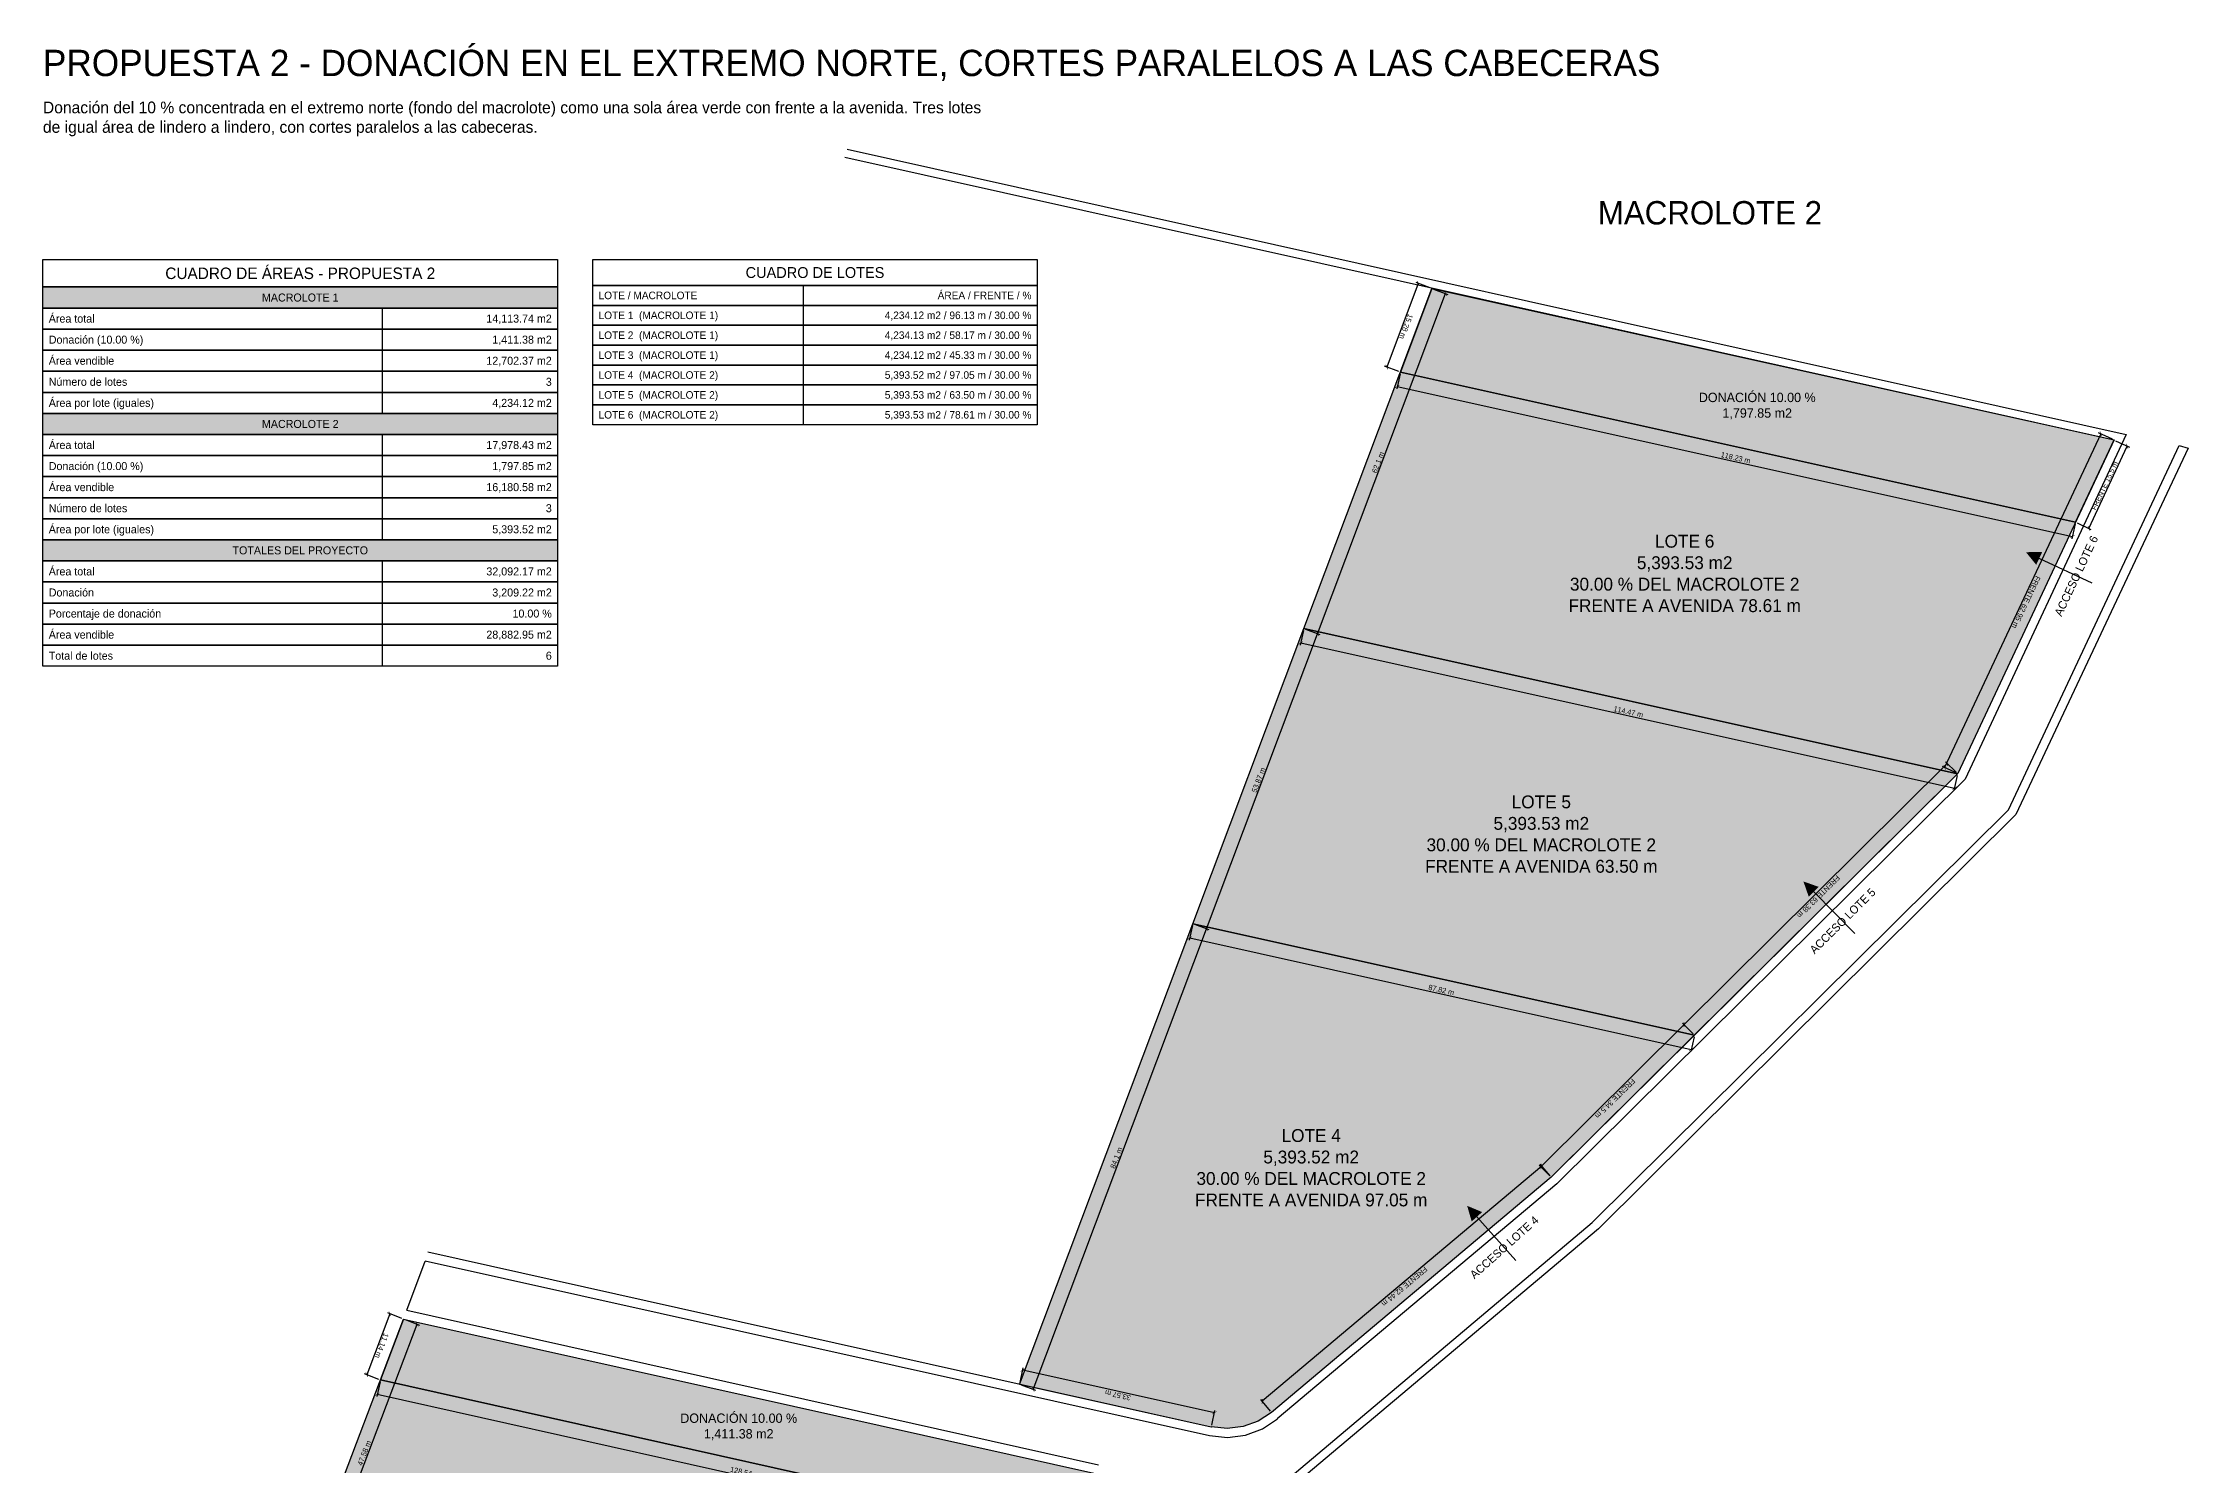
# Model space of a CAD drawing. Header units: metres. Extents: x 357828 to 358247, y 2285078 to 2285507.
# Drawn here: x 357880 to 358246.8, y 2285264 to 2285507 of the extents above; entities that cross this region are included whole.
import ezdxf
from ezdxf.enums import TextEntityAlignment as Align

# ---------------------------------------------------------------- set-up
doc = ezdxf.new("R2010")
doc.units = ezdxf.units.M
doc.header["$LTSCALE"] = 0.5
for name, color, linetype in [('COTAS', 6, 'Continuous'), ('DONACION', 3, 'Continuous'), ('LOTES', 2, 'Continuous'), ('TABLA_CONTENIDOS', 7, 'Continuous'), ('TEXTOS', 7, 'Continuous'), ('VIAL_ASFALTO', 8, 'Continuous'), ('VIAL_BANQUETA', 9, 'CONTINUOUS')]:
    doc.layers.add(name, color=color, linetype=linetype)
doc.styles.add('OpenSansCondensed-Light', font='OpenSansCondensed-Light.ttf')
doc.dimstyles.new('COTAS_M', dxfattribs={"dimtxt": 0.9, "dimasz": 0.6, "dimexe": 0.4, "dimexo": 0.3, "dimgap": 0.2, "dimtad": 1, "dimzin": 12, "dimdsep": 46, "dimtxsty": 'OpenSansCondensed-Light', "dimblk": 'ARCHTICK', "dimcen": 2.5, "dimclrd": 256, "dimclre": 256, "dimclrt": 256, "dimazin": 3, "dimtfac": 0.5, "dimtmove": 2, "dimatfit": 3})

# ---------------------------------------------------------------- blocks, each defined once
blk = doc.blocks.new('_ARCHTICK')
at = {"color": 0, "linetype": 'BYBLOCK', "const_width": 0.15}
blk.add_lwpolyline([(-0.5, -0.5), (0.5, 0.5)], dxfattribs=at)
blk = doc.blocks.new('*D8')
for p, q in [((357937.64, 2285278.27), (357937.08, 2285275.73)), ((357937.16, 2285276.12), (358062.62, 2285248.14)), ((358063.1, 2285250.29), (358062.54, 2285247.75))]:
    blk.add_line(p, q)
at = {"layer": 'Defpoints'}
for p in [(357937.71, 2285278.56), (357937.16, 2285276.12), (358063.17, 2285250.58)]:
    blk.add_point(p, dxfattribs=at)
at = {"layer": 'COTAS', "xscale": 0.6, "yscale": 0.6}
for p, rotation in [((357937.16, 2285276.12), 167.42616373476207), ((358062.62, 2285248.14), -12.573836265237928)]:
    blk.add_blockref('_ARCHTICK', p, dxfattribs=dict(at, rotation=rotation))
at = {"layer": 'COTAS', "insert": (358000.04, 2285262.77), "char_height": 0.9, "attachment_point": 5, "rotation": 347.4262, "style": 'OpenSansCondensed-Light'}
blk.add_mtext('128.54 m', dxfattribs=at)
blk = doc.blocks.new('*D10')
for p, q in [((357927.12, 2285243.61), (357944, 2285288.09)), ((357941.94, 2285288.87), (357944.37, 2285287.95)), ((357925.06, 2285244.39), (357927.5, 2285243.47))]:
    blk.add_line(p, q)
at = {"layer": 'Defpoints'}
for p in [(357941.66, 2285288.98), (357924.78, 2285244.5), (357927.12, 2285243.61)]:
    blk.add_point(p, dxfattribs=at)
at = {"layer": 'COTAS', "xscale": 0.6, "yscale": 0.6}
for p, rotation in [((357944, 2285288.09), 69.22312247070721), ((357927.12, 2285243.61), 249.2231224707072)]:
    blk.add_blockref('_ARCHTICK', p, dxfattribs=dict(at, rotation=rotation))
at = {"layer": 'COTAS', "insert": (357934.95, 2285266.08), "char_height": 0.9, "attachment_point": 5, "rotation": 69.2231, "style": 'OpenSansCondensed-Light'}
blk.add_mtext('47.58 m', dxfattribs=at)
blk = doc.blocks.new('*D11')
for p, q in [((357939.32, 2285289.87), (357935.37, 2285279.45)), ((357941.38, 2285289.09), (357938.95, 2285290.01)), ((357937.43, 2285278.67), (357935, 2285279.59))]:
    blk.add_line(p, q)
at = {"layer": 'Defpoints'}
for p in [(357939.32, 2285289.87), (357941.66, 2285288.98), (357937.71, 2285278.56)]:
    blk.add_point(p, dxfattribs=at)
at = {"layer": 'COTAS', "xscale": 0.6, "yscale": 0.6}
for p, rotation in [((357939.32, 2285289.87), 69.22312247098662), ((357935.37, 2285279.45), -110.77687752901338)]:
    blk.add_blockref('_ARCHTICK', p, dxfattribs=dict(at, rotation=rotation))
at = {"layer": 'COTAS', "insert": (357937.95, 2285284.43), "char_height": 0.9, "attachment_point": 5, "rotation": 249.2231, "style": 'OpenSansCondensed-Light'}
blk.add_mtext('11.14 m', dxfattribs=at)
blk = doc.blocks.new('*D12')
for p, q in [((358076.55, 2285356.24), (358075.98, 2285353.7)), ((358076.07, 2285354.09), (358161.8, 2285335.06)), ((358162.28, 2285337.21), (358161.71, 2285334.67))]:
    blk.add_line(p, q)
at = {"layer": 'Defpoints'}
for p in [(358076.61, 2285356.53), (358076.07, 2285354.09), (358162.34, 2285337.5)]:
    blk.add_point(p, dxfattribs=at)
at = {"layer": 'COTAS', "xscale": 0.6, "yscale": 0.6}
for p, rotation in [((358076.07, 2285354.09), 167.48783987395518), ((358161.8, 2285335.06), -12.512160126044833)]:
    blk.add_blockref('_ARCHTICK', p, dxfattribs=dict(at, rotation=rotation))
at = {"layer": 'COTAS', "insert": (358119.08, 2285345.21), "char_height": 0.9, "attachment_point": 5, "rotation": 347.4878, "style": 'OpenSansCondensed-Light'}
blk.add_mtext('87.82 m', dxfattribs=at)
blk = doc.blocks.new('*D13')
for p, q in [((358160.58, 2285339.28), (358136.09, 2285314.98)), ((358162.13, 2285337.72), (358160.3, 2285339.56)), ((358137.64, 2285313.42), (358135.81, 2285315.27))]:
    blk.add_line(p, q)
at = {"layer": 'Defpoints'}
for p in [(358160.58, 2285339.28), (358162.34, 2285337.5), (358137.85, 2285313.21)]:
    blk.add_point(p, dxfattribs=at)
at = {"layer": 'COTAS', "xscale": 0.6, "yscale": 0.6}
for p, rotation in [((358160.58, 2285339.28), 44.768336017000195), ((358136.09, 2285314.98), -135.2316639829998)]:
    blk.add_blockref('_ARCHTICK', p, dxfattribs=dict(at, rotation=rotation))
at = {"layer": 'COTAS', "insert": (358148.79, 2285326.67), "char_height": 0.9, "attachment_point": 5, "rotation": 224.7683, "style": 'OpenSansCondensed-Light'}
blk.add_mtext('FRENTE 34.5 m', dxfattribs=at)
blk = doc.blocks.new('*D14')
for p, q in [((358136.24, 2285315.12), (358088.46, 2285274.92)), ((358137.66, 2285313.44), (358135.98, 2285315.43)), ((358089.88, 2285273.24), (358088.2, 2285275.23))]:
    blk.add_line(p, q)
at = {"layer": 'Defpoints'}
for p in [(358136.24, 2285315.12), (358137.85, 2285313.21), (358090.07, 2285273.01)]:
    blk.add_point(p, dxfattribs=at)
at = {"layer": 'COTAS', "xscale": 0.6, "yscale": 0.6}
for p, rotation in [((358136.24, 2285315.12), 40.0757878653944), ((358088.46, 2285274.92), -139.9242121346056)]:
    blk.add_blockref('_ARCHTICK', p, dxfattribs=dict(at, rotation=rotation))
at = {"layer": 'COTAS', "insert": (358112.77, 2285294.53), "char_height": 0.9, "attachment_point": 5, "rotation": 220.0758, "style": 'OpenSansCondensed-Light'}
blk.add_mtext('FRENTE 62.44 m', dxfattribs=at)
blk = doc.blocks.new('*D15')
for p, q in [((358047.05, 2285278.11), (358047.61, 2285280.65)), ((358080.29, 2285272.97), (358047.52, 2285280.26)), ((358079.82, 2285270.82), (358080.38, 2285273.36))]:
    blk.add_line(p, q)
at = {"layer": 'Defpoints'}
for p in [(358046.98, 2285277.82), (358080.29, 2285272.97), (358079.75, 2285270.53)]:
    blk.add_point(p, dxfattribs=at)
at = {"layer": 'COTAS', "xscale": 0.6, "yscale": 0.6}
for p, rotation in [((358047.52, 2285280.26), 167.45823405197217), ((358080.29, 2285272.97), 347.45823405197217)]:
    blk.add_blockref('_ARCHTICK', p, dxfattribs=dict(at, rotation=rotation))
at = {"layer": 'COTAS', "insert": (358063.77, 2285275.98), "char_height": 0.9, "attachment_point": 5, "rotation": 167.4582, "style": 'OpenSansCondensed-Light'}
blk.add_mtext('33.57 m', dxfattribs=at)
blk = doc.blocks.new('*D16')
for p, q in [((358049.32, 2285276.94), (358078.95, 2285355.65)), ((358076.89, 2285356.42), (358079.33, 2285355.51)), ((358047.26, 2285277.71), (358049.69, 2285276.8))]:
    blk.add_line(p, q)
at = {"layer": 'Defpoints'}
for p in [(358076.61, 2285356.53), (358046.98, 2285277.82), (358049.32, 2285276.94)]:
    blk.add_point(p, dxfattribs=at)
at = {"layer": 'COTAS', "xscale": 0.6, "yscale": 0.6}
for p, rotation in [((358078.95, 2285355.65), 69.37021464776149), ((358049.32, 2285276.94), 249.3702146477615)]:
    blk.add_blockref('_ARCHTICK', p, dxfattribs=dict(at, rotation=rotation))
at = {"layer": 'COTAS', "insert": (358063.53, 2285316.52), "char_height": 0.9, "attachment_point": 5, "rotation": 69.3702, "style": 'OpenSansCondensed-Light'}
blk.add_mtext('84.1 m', dxfattribs=at)
blk = doc.blocks.new('*D17')
for p, q in [((358095.87, 2285406.84), (358098.3, 2285405.92)), ((358078.95, 2285355.65), (358097.93, 2285406.06)), ((358076.89, 2285356.42), (358079.33, 2285355.51))]:
    blk.add_line(p, q)
at = {"layer": 'Defpoints'}
for p in [(358095.59, 2285406.94), (358076.61, 2285356.53), (358078.95, 2285355.65)]:
    blk.add_point(p, dxfattribs=at)
at = {"layer": 'COTAS', "xscale": 0.6, "yscale": 0.6}
for p, rotation in [((358097.93, 2285406.06), 69.37021464781145), ((358078.95, 2285355.65), 249.37021464781145)]:
    blk.add_blockref('_ARCHTICK', p, dxfattribs=dict(at, rotation=rotation))
at = {"layer": 'COTAS', "insert": (358087.83, 2285381.08), "char_height": 0.9, "attachment_point": 5, "rotation": 69.3702, "style": 'OpenSansCondensed-Light'}
blk.add_mtext('53.87 m', dxfattribs=at)
blk = doc.blocks.new('*D18')
for p, q in [((358095.53, 2285406.65), (358094.96, 2285404.11)), ((358095.05, 2285404.5), (358206.8, 2285379.7)), ((358207.28, 2285381.85), (358206.71, 2285379.31))]:
    blk.add_line(p, q)
at = {"layer": 'Defpoints'}
for p in [(358095.59, 2285406.94), (358095.05, 2285404.5), (358207.34, 2285382.14)]:
    blk.add_point(p, dxfattribs=at)
at = {"layer": 'COTAS', "xscale": 0.6, "yscale": 0.6}
for p, rotation in [((358095.05, 2285404.5), 167.4878398737112), ((358206.8, 2285379.7), -12.512160126288794)]:
    blk.add_blockref('_ARCHTICK', p, dxfattribs=dict(at, rotation=rotation))
at = {"layer": 'COTAS', "insert": (358151.06, 2285392.74), "char_height": 0.9, "attachment_point": 5, "rotation": 347.4878, "style": 'OpenSansCondensed-Light'}
blk.add_mtext('114.47 m', dxfattribs=at)
blk = doc.blocks.new('*D19')
for p, q in [((358205.58, 2285383.92), (358160.58, 2285339.28)), ((358207.13, 2285382.35), (358205.3, 2285384.2)), ((358162.13, 2285337.72), (358160.3, 2285339.56))]:
    blk.add_line(p, q)
at = {"layer": 'Defpoints'}
for p in [(358205.58, 2285383.92), (358207.34, 2285382.14), (358162.34, 2285337.5)]:
    blk.add_point(p, dxfattribs=at)
at = {"layer": 'COTAS', "xscale": 0.6, "yscale": 0.6}
for p, rotation in [((358205.58, 2285383.92), 44.76833601664373), ((358160.58, 2285339.28), -135.23166398335627)]:
    blk.add_blockref('_ARCHTICK', p, dxfattribs=dict(at, rotation=rotation))
at = {"layer": 'COTAS', "insert": (358183.54, 2285361.14), "char_height": 0.9, "attachment_point": 5, "rotation": 224.7683, "style": 'OpenSansCondensed-Light'}
blk.add_mtext('FRENTE 63.38 m', dxfattribs=at)
blk = doc.blocks.new('*D20')
for p, q in [((358112.02, 2285450.47), (358111.46, 2285447.93)), ((358111.54, 2285448.32), (358226.97, 2285422.7)), ((358227.45, 2285424.85), (358226.88, 2285422.31))]:
    blk.add_line(p, q)
at = {"layer": 'Defpoints'}
for p in [(358112.09, 2285450.76), (358111.54, 2285448.32), (358227.51, 2285425.14)]:
    blk.add_point(p, dxfattribs=at)
at = {"layer": 'COTAS', "xscale": 0.6, "yscale": 0.6}
for p, rotation in [((358111.54, 2285448.32), 167.4878398739479), ((358226.97, 2285422.7), -12.512160126052095)]:
    blk.add_blockref('_ARCHTICK', p, dxfattribs=dict(at, rotation=rotation))
at = {"layer": 'COTAS', "insert": (358169.4, 2285436.15), "char_height": 0.9, "attachment_point": 5, "rotation": 347.4878, "style": 'OpenSansCondensed-Light'}
blk.add_mtext('118.23 m', dxfattribs=at)
blk = doc.blocks.new('*D21')
for p, q in [((358229.78, 2285424.08), (358236.35, 2285438.12)), ((358234.36, 2285439.05), (358236.72, 2285437.95)), ((358227.78, 2285425.02), (358230.14, 2285423.91))]:
    blk.add_line(p, q)
at = {"layer": 'Defpoints'}
for p in [(358234.09, 2285439.18), (358227.51, 2285425.14), (358229.78, 2285424.08)]:
    blk.add_point(p, dxfattribs=at)
at = {"layer": 'COTAS', "xscale": 0.6, "yscale": 0.6}
for p, rotation in [((358236.35, 2285438.12), 64.89237650337665), ((358229.78, 2285424.08), 244.89237650337665)]:
    blk.add_blockref('_ARCHTICK', p, dxfattribs=dict(at, rotation=rotation))
at = {"layer": 'COTAS', "insert": (358232.48, 2285431.38), "char_height": 0.9, "attachment_point": 5, "rotation": 64.8924, "style": 'OpenSansCondensed-Light'}
blk.add_mtext('FRENTE 15.5 m', dxfattribs=at)
blk = doc.blocks.new('*D22')
for p, q in [((358231.83, 2285440.24), (358205.12, 2285383.24)), ((358233.82, 2285439.31), (358231.46, 2285440.41)), ((358207.11, 2285382.31), (358204.75, 2285383.41))]:
    blk.add_line(p, q)
at = {"layer": 'Defpoints'}
for p in [(358231.83, 2285440.24), (358234.09, 2285439.18), (358207.38, 2285382.18)]:
    blk.add_point(p, dxfattribs=at)
at = {"layer": 'COTAS', "xscale": 0.6, "yscale": 0.6}
for p, rotation in [((358231.83, 2285440.24), 64.8923765035754), ((358205.12, 2285383.24), -115.1076234964246)]:
    blk.add_blockref('_ARCHTICK', p, dxfattribs=dict(at, rotation=rotation))
at = {"layer": 'COTAS', "insert": (358219.06, 2285411.46), "char_height": 0.9, "attachment_point": 5, "rotation": 244.8924, "style": 'OpenSansCondensed-Light'}
blk.add_mtext('FRENTE 62.95 m', dxfattribs=at)
blk = doc.blocks.new('*D23')
for p, q in [((358097.93, 2285406.06), (358119.81, 2285464.18)), ((358117.75, 2285464.95), (358120.18, 2285464.04)), ((358095.87, 2285406.84), (358098.3, 2285405.92))]:
    blk.add_line(p, q)
at = {"layer": 'Defpoints'}
for p in [(358117.47, 2285465.06), (358095.59, 2285406.94), (358097.93, 2285406.06)]:
    blk.add_point(p, dxfattribs=at)
at = {"layer": 'COTAS', "xscale": 0.6, "yscale": 0.6}
for p, rotation in [((358119.81, 2285464.18), 69.3702146478494), ((358097.93, 2285406.06), 249.3702146478494)]:
    blk.add_blockref('_ARCHTICK', p, dxfattribs=dict(at, rotation=rotation))
at = {"layer": 'COTAS', "insert": (358108.26, 2285435.35), "char_height": 0.9, "attachment_point": 5, "rotation": 69.3702, "style": 'OpenSansCondensed-Light'}
blk.add_mtext('62.1 m', dxfattribs=at)
blk = doc.blocks.new('*D24')
for p, q in [((358115.13, 2285465.94), (358109.75, 2285451.64)), ((358117.19, 2285465.17), (358114.76, 2285466.08)), ((358111.81, 2285450.86), (358109.37, 2285451.78))]:
    blk.add_line(p, q)
at = {"layer": 'Defpoints'}
for p in [(358115.13, 2285465.94), (358117.47, 2285465.06), (358112.09, 2285450.76)]:
    blk.add_point(p, dxfattribs=at)
at = {"layer": 'COTAS', "xscale": 0.6, "yscale": 0.6}
for p, rotation in [((358115.13, 2285465.94), 69.37021464814865), ((358109.75, 2285451.64), -110.62978535185135)]:
    blk.add_blockref('_ARCHTICK', p, dxfattribs=dict(at, rotation=rotation))
at = {"layer": 'COTAS', "insert": (358113.05, 2285458.56), "char_height": 0.9, "attachment_point": 5, "rotation": 249.3702, "style": 'OpenSansCondensed-Light'}
blk.add_mtext('15.28 m', dxfattribs=at)
blk = doc.blocks.new('TABLA_CONTENIDOS_P2')
at = {"layer": 'TABLA_CONTENIDOS', "transparency": 33554508}
for points in [[(0, -4.68), (88, -4.68), (88, -8.28), (0, -8.28)], [(0, -26.28), (88, -26.28), (88, -29.88), (0, -29.88)], [(0, -47.88), (88, -47.88), (88, -51.48), (0, -51.48)]]:
    blk.add_hatch(color=8, dxfattribs=at).paths.add_polyline_path(points)
at = {"layer": 'TABLA_CONTENIDOS'}
for p, q in [((58, -8.28), (58, -11.88)), ((58, -11.88), (58, -15.48)), ((58, -15.48), (58, -19.08)), ((58, -19.08), (58, -22.68)), ((58, -22.68), (58, -26.28)), ((58, -29.88), (58, -33.48)), ((58, -33.48), (58, -37.08)), ((58, -37.08), (58, -40.68)), ((58, -40.68), (58, -44.28)), ((58, -44.28), (58, -47.88)), ((58, -51.48), (58, -55.08)), ((58, -55.08), (58, -58.68)), ((58, -58.68), (58, -62.28)), ((58, -62.28), (58, -65.88)), ((58, -65.88), (58, -69.48))]:
    blk.add_line(p, q, dxfattribs=at)
for points in [[(0, 0), (88, 0), (88, -4.68), (0, -4.68)], [(0, -4.68), (88, -4.68), (88, -8.28), (0, -8.28)], [(0, -8.28), (88, -8.28), (88, -11.88), (0, -11.88)], [(0, -11.88), (88, -11.88), (88, -15.48), (0, -15.48)], [(0, -15.48), (88, -15.48), (88, -19.08), (0, -19.08)], [(0, -19.08), (88, -19.08), (88, -22.68), (0, -22.68)], [(0, -22.68), (88, -22.68), (88, -26.28), (0, -26.28)], [(0, -26.28), (88, -26.28), (88, -29.88), (0, -29.88)], [(0, -29.88), (88, -29.88), (88, -33.48), (0, -33.48)], [(0, -33.48), (88, -33.48), (88, -37.08), (0, -37.08)], [(0, -37.08), (88, -37.08), (88, -40.68), (0, -40.68)], [(0, -40.68), (88, -40.68), (88, -44.28), (0, -44.28)], [(0, -44.28), (88, -44.28), (88, -47.88), (0, -47.88)], [(0, -47.88), (88, -47.88), (88, -51.48), (0, -51.48)], [(0, -51.48), (88, -51.48), (88, -55.08), (0, -55.08)], [(0, -55.08), (88, -55.08), (88, -58.68), (0, -58.68)], [(0, -58.68), (88, -58.68), (88, -62.28), (0, -62.28)], [(0, -62.28), (88, -62.28), (88, -65.88), (0, -65.88)], [(0, -65.88), (88, -65.88), (88, -69.48), (0, -69.48)]]:
    blk.add_lwpolyline(points, close=True, dxfattribs=at)
for s, height, p in [('CUADRO DE ÁREAS - PROPUESTA 2', 1.9656, (44, -2.34)), ('MACROLOTE 1', 1.368, (44, -6.48)), ('MACROLOTE 2', 1.368, (44, -28.08)), ('TOTALES DEL PROYECTO', 1.368, (44, -49.68))]:
    blk.add_text(s, height=height, dxfattribs=at).set_placement(p, align=Align.MIDDLE_CENTER)
for s, p in [('Área total', (1, -10.08)), ('Donación (10.00 %)', (1, -13.68)), ('Área vendible', (1, -17.28)), ('Número de lotes', (1, -20.88)), ('Área por lote (iguales)', (1, -24.48)), ('Área total', (1, -31.68)), ('Donación (10.00 %)', (1, -35.28)), ('Área vendible', (1, -38.88)), ('Número de lotes', (1, -42.48)), ('Área por lote (iguales)', (1, -46.08)), ('Área total', (1, -53.28)), ('Donación', (1, -56.88)), ('Porcentaje de donación', (1, -60.48)), ('Área vendible', (1, -64.08)), ('Total de lotes', (1, -67.68))]:
    blk.add_text(s, height=1.368, dxfattribs=at).set_placement(p, align=Align.MIDDLE_LEFT)
for s, height, p in [('14,113.74 m2', 1.368, (87, -10.08)), ('1,411.38 m2', 1.368, (87, -13.68)), ('12,702.37 m2', 1.368, (87, -17.28)), ('3', 1.37, (87, -20.88)), ('4,234.12 m2', 1.368, (87, -24.48)), ('17,978.43 m2', 1.368, (87, -31.68)), ('1,797.85 m2', 1.368, (87, -35.28)), ('16,180.58 m2', 1.368, (87, -38.88)), ('3', 1.37, (87, -42.48)), ('5,393.52 m2', 1.368, (87, -46.08)), ('32,092.17 m2', 1.368, (87, -53.28)), ('3,209.22 m2', 1.368, (87, -56.88)), ('10.00 %', 1.368, (87, -60.48)), ('28,882.95 m2', 1.368, (87, -64.08)), ('6', 1.37, (87, -67.68))]:
    blk.add_text(s, height=height, dxfattribs=at).set_placement(p, align=Align.MIDDLE_RIGHT)
blk = doc.blocks.new('TABLA_CONTENIDOS_P2_LOTES')
at = {"layer": 'TABLA_CONTENIDOS'}
for p, q in [((36, -4.42), (36, -7.82)), ((36, -7.82), (36, -11.22)), ((36, -11.22), (36, -14.62)), ((36, -14.62), (36, -18.02)), ((36, -18.02), (36, -21.42)), ((36, -21.42), (36, -24.82)), ((36, -24.82), (36, -28.22))]:
    blk.add_line(p, q, dxfattribs=at)
for points in [[(0, 0), (76, 0), (76, -4.42), (0, -4.42)], [(0, -4.42), (76, -4.42), (76, -7.82), (0, -7.82)], [(0, -7.82), (76, -7.82), (76, -11.22), (0, -11.22)], [(0, -11.22), (76, -11.22), (76, -14.62), (0, -14.62)], [(0, -14.62), (76, -14.62), (76, -18.02), (0, -18.02)], [(0, -18.02), (76, -18.02), (76, -21.42), (0, -21.42)], [(0, -21.42), (76, -21.42), (76, -24.82), (0, -24.82)], [(0, -24.82), (76, -24.82), (76, -28.22), (0, -28.22)]]:
    blk.add_lwpolyline(points, close=True, dxfattribs=at)
blk.add_text('CUADRO DE LOTES', height=1.8564, dxfattribs=at).set_placement((38, -2.21), align=Align.MIDDLE_CENTER)
for s, p in [('LOTE / MACROLOTE', (1, -6.12)), ('LOTE 1  (MACROLOTE 1)', (1, -9.52)), ('LOTE 2  (MACROLOTE 1)', (1, -12.92)), ('LOTE 3  (MACROLOTE 1)', (1, -16.32)), ('LOTE 4  (MACROLOTE 2)', (1, -19.72)), ('LOTE 5  (MACROLOTE 2)', (1, -23.12)), ('LOTE 6  (MACROLOTE 2)', (1, -26.52))]:
    blk.add_text(s, height=1.292, dxfattribs=at).set_placement(p, align=Align.MIDDLE_LEFT)
for s, p in [('ÁREA / FRENTE / %', (75, -6.12)), ('4,234.12 m2 / 96.13 m / 30.00 %', (75, -9.52)), ('4,234.13 m2 / 58.17 m / 30.00 %', (75, -12.92)), ('4,234.12 m2 / 45.33 m / 30.00 %', (75, -16.32)), ('5,393.52 m2 / 97.05 m / 30.00 %', (75, -19.72)), ('5,393.53 m2 / 63.50 m / 30.00 %', (75, -23.12)), ('5,393.53 m2 / 78.61 m / 30.00 %', (75, -26.52))]:
    blk.add_text(s, height=1.292, dxfattribs=at).set_placement(p, align=Align.MIDDLE_RIGHT)

msp = doc.modelspace()

# ---------------------------------------------------------------- hatches: boundary and pattern name
at = {"layer": 'DONACION', "transparency": 33554546}
for points in [[(358117.47, 2285465.06), (358234.09, 2285439.18), (358227.513, 2285425.144), (358112.086, 2285450.759)], [(357941.66, 2285288.98), (358060.2, 2285262.54), (358061.5, 2285262.08), (358062.71, 2285261.38), (358063.75, 2285260.46), (358064.58, 2285259.35), (358065.17, 2285258.09), (358065.5, 2285256.74), (358065.55, 2285255.35), (358065.33, 2285253.98), (358064.83, 2285252.69), (358064.08, 2285251.52), (358063.168, 2285250.58), (357937.708, 2285278.563)]]:
    msp.add_hatch(color=3, dxfattribs=at).paths.add_polyline_path(points)
at = {"layer": 'LOTES', "transparency": 33554534}
for points in [[(358112.086, 2285450.759), (358227.513, 2285425.144), (358234.09, 2285439.18), (358207.38, 2285382.18), (358207.341, 2285382.142), (358095.59, 2285406.941), (358117.47, 2285465.06)], [(358162.342, 2285337.504), (358076.612, 2285356.529), (358095.59, 2285406.941), (358207.341, 2285382.142)], [(358076.612, 2285356.529), (358162.342, 2285337.504), (358137.85, 2285313.21), (358090.07, 2285273.01), (358087.79, 2285271.55), (358085.22, 2285270.6), (358082.49, 2285270.25), (358079.76, 2285270.54), (358079.75, 2285270.53), (358046.98, 2285277.82)], [(357937.708, 2285278.563), (358063.168, 2285250.58), (358064.08, 2285251.52), (358063.11, 2285250.52), (358063.09, 2285250.43), (358028.445, 2285221.378), (357924.784, 2285244.499), (357941.66, 2285288.98)]]:
    msp.add_hatch(color=2, dxfattribs=at).paths.add_polyline_path(points)
at = {"layer": 'TEXTOS'}
for points in [[(358219.031, 2285420.006), (358220.785, 2285417.858), (358221.804, 2285420.03)], [(358180.986, 2285363.746), (358181.897, 2285361.126), (358183.599, 2285362.818)], [(358123.498, 2285308.32), (358124.269, 2285305.656), (358126.059, 2285307.255)]]:
    msp.add_hatch(color=1, dxfattribs=at).paths.add_polyline_path(points)

# ---------------------------------------------------------------- linework, layer by layer
at = {"layer": 'DONACION'}
for points in [[(358117.47, 2285465.06), (358234.09, 2285439.18), (358227.513, 2285425.144), (358112.086, 2285450.759)], [(357941.66, 2285288.98), (358060.2, 2285262.54), (358061.5, 2285262.08), (358062.71, 2285261.38), (358063.75, 2285260.46), (358064.58, 2285259.35), (358065.17, 2285258.09), (358065.5, 2285256.74), (358065.55, 2285255.35), (358065.33, 2285253.98), (358064.83, 2285252.69), (358064.08, 2285251.52), (358063.168, 2285250.58), (357937.708, 2285278.563)]]:
    msp.add_lwpolyline(points, close=True, dxfattribs=at)
at = {"layer": 'LOTES'}
for points in [[(358112.086, 2285450.759), (358227.513, 2285425.144), (358234.09, 2285439.18), (358207.38, 2285382.18), (358207.341, 2285382.142), (358095.59, 2285406.941), (358117.47, 2285465.06)], [(358162.342, 2285337.504), (358076.612, 2285356.529), (358095.59, 2285406.941), (358207.341, 2285382.142)], [(358076.612, 2285356.529), (358162.342, 2285337.504), (358137.85, 2285313.21), (358090.07, 2285273.01), (358087.79, 2285271.55), (358085.22, 2285270.6), (358082.49, 2285270.25), (358079.76, 2285270.54), (358079.75, 2285270.53), (358046.98, 2285277.82)], [(357937.708, 2285278.563), (358063.168, 2285250.58), (358064.08, 2285251.52), (358063.11, 2285250.52), (358063.09, 2285250.43), (358028.445, 2285221.378), (357924.784, 2285244.499), (357941.66, 2285288.98)]]:
    msp.add_lwpolyline(points, close=True, dxfattribs=at)
at = {"layer": 'TEXTOS', "color": 1}
for p, q in [((358230.347, 2285414.696), (358221.294, 2285418.944)), ((358189.796, 2285354.878), (358182.748, 2285361.972)), ((358131.825, 2285298.997), (358125.164, 2285306.455))]:
    msp.add_line(p, q, dxfattribs=at)
at = {"layer": 'VIAL_ASFALTO'}
for points in [[(358017.11, 2285487.5), (358234.09, 2285439.18), (358207.38, 2285382.18), (358137.85, 2285313.21), (358090.07, 2285273.01)], [(358017.52, 2285488.88), (358236.15, 2285440.14), (358208.62, 2285381.22), (358138.81, 2285312.1), (358091.04, 2285271.9)], [(358216.05, 2285375.99), (358245.24, 2285438.22)], [(358246.75, 2285437.8), (358217.29, 2285375.16)], [(358245.24, 2285438.22), (358246.75, 2285437.8)], [(358144.87, 2285305.5), (358216.05, 2285375.99)], [(358217.29, 2285375.16), (358145.97, 2285304.4)], [(358090.35, 2285259.51), (358144.87, 2285305.5)], [(358145.97, 2285304.4), (358091.31, 2285258.41)], [(358079.75, 2285270.53), (357945.79, 2285300.4)], [(357942.21, 2285290.49), (357945.38, 2285298.89)], [(358079.47, 2285269.01), (357945.38, 2285298.89)]]:
    msp.add_lwpolyline(points, dxfattribs=at)
at = {"layer": 'VIAL_BANQUETA'}
for points in [[(357942.21, 2285290.49), (358060.47, 2285264.06)], [(358079.43, 2285269.06), (358082.51, 2285268.74), (358085.58, 2285269.12), (358088.48, 2285270.2), (358091.06, 2285271.91)]]:
    msp.add_lwpolyline(points, dxfattribs=at)

# ---------------------------------------------------------------- block references
at = {"layer": 'TABLA_CONTENIDOS'}
for name, p in [('TABLA_CONTENIDOS_P2', (357880, 2285470)), ('TABLA_CONTENIDOS_P2_LOTES', (357974, 2285470))]:
    msp.add_blockref(name, p, dxfattribs=at)

# ---------------------------------------------------------------- texts
at = {"layer": 'TEXTOS'}
msp.add_text('PROPUESTA 2 - DONACIÓN EN EL EXTREMO NORTE, CORTES PARALELOS A LAS CABECERAS', height=4.5, dxfattribs=at).set_placement((357880, 2285500), align=Align.BOTTOM_LEFT)
at = {"layer": 'TEXTOS', "color": 4}
msp.add_text('MACROLOTE 2', height=4, dxfattribs=at).set_placement((358165, 2285478), align=Align.MIDDLE_CENTER)
at = {"layer": 'TEXTOS', "color": 1}
for s, rotation, p in [('ACCESO LOTE 6', 64.86004, (358227.631, 2285415.97)), ('ACCESO LOTE 5', 44.81356, (358187.682, 2285357.006)), ('ACCESO LOTE 4', 41.76921, (358129.827, 2285301.234))]:
    msp.add_text(s, height=1.4, rotation=rotation, dxfattribs=at).set_placement(p, align=Align.MIDDLE_CENTER)
at = {"layer": 'TEXTOS', "insert": (357880, 2285497), "char_height": 2, "width": 160, "attachment_point": 1}
msp.add_mtext('Donación del 10 % concentrada en el extremo norte (fondo del macrolote) como una sola área verde con frente a la avenida. Tres lotes de igual área de lindero a lindero, con cortes paralelos a las cabeceras.', dxfattribs=at)
at = {"layer": 'TEXTOS', "attachment_point": 5}
for s, insert, char_height in [('DONACIÓN 10.00 %\\P1,797.85 m2', (358173.088, 2285444.97), 1.6), ('LOTE 6\\P5,393.53 m2\\P30.00 % DEL MACROLOTE 2\\PFRENTE A AVENIDA 78.61 m', (358160.686, 2285416.362), 2.2), ('LOTE 5\\P5,393.53 m2\\P30.00 % DEL MACROLOTE 2\\PFRENTE A AVENIDA 63.50 m', (358136.174, 2285371.823), 2.2), ('LOTE 4\\P5,393.52 m2\\P30.00 % DEL MACROLOTE 2\\PFRENTE A AVENIDA 97.05 m', (358096.83, 2285314.813), 2.2), ('DONACIÓN 10.00 %\\P1,411.38 m2', (357998.954, 2285270.552), 1.6)]:
    msp.add_mtext(s, dxfattribs=dict(at, insert=insert, char_height=char_height))

# ---------------------------------------------------------------- dimensions: what is measured, and where the dimension line sits
at = {"layer": 'COTAS'}
for base, p1, p2, angle, picture, middle in [((358097.93, 2285406.06), (358095.59, 2285406.941), (358117.47, 2285465.06), 69.37021, '*D23', (358108.261, 2285435.349)), ((358115.13, 2285465.941), (358117.47, 2285465.06), (358112.086, 2285450.759), 249.37021, '*D24', (358113.047, 2285458.561)), ((358111.5446, 2285448.3186), (358112.0862, 2285450.7592), (358227.5128, 2285425.144), 347.48784, '*D20', (358169.3987, 2285436.1455)), ((358078.951, 2285355.649), (358076.612, 2285356.529), (358095.59, 2285406.941), 69.37021, '*D17', (358087.832, 2285381.083)), ((358095.048, 2285404.5), (358095.59, 2285406.941), (358207.341, 2285382.142), 347.48784, '*D18', (358151.065, 2285392.735)), ((358049.32, 2285276.939), (358046.98, 2285277.82), (358076.612, 2285356.529), 69.37021, '*D16', (358063.527, 2285316.523)), ((358076.07, 2285354.089), (358076.612, 2285356.529), (358162.342, 2285337.504), 347.48784, '*D12', (358119.076, 2285345.211)), ((357927.1212, 2285243.612), (357924.7837, 2285244.4988), (357941.66, 2285288.98), 69.22312, '*D10', (357934.9516, 2285266.0832)), ((357939.323, 2285289.867), (357941.66, 2285288.98), (357937.708, 2285278.563), 249.22312, '*D11', (357937.954, 2285284.428)), ((357937.164, 2285276.123), (357937.708, 2285278.563), (358063.168, 2285250.58), 347.42616, '*D8', (358000.035, 2285262.766)), ((358080.293, 2285272.97), (358079.75, 2285270.53), (358046.98, 2285277.82), 167.45823, '*D15', (358063.767, 2285275.981))]:
    dim = msp.add_linear_dim(base=base, p1=p1, p2=p2, angle=angle, dimstyle='COTAS_M', dxfattribs=at)
    dim.commit()
    dim.dimension.update_dxf_attribs({"geometry": picture, "text_midpoint": middle})
for base, p1, p2, angle, picture, middle in [((358231.826, 2285440.241), (358234.09, 2285439.18), (358207.38, 2285382.18), 244.89238, '*D22', (358219.06, 2285411.465)), ((358229.777, 2285424.083), (358227.513, 2285425.144), (358234.09, 2285439.18), 64.89238, '*D21', (358232.477, 2285431.377)), ((358205.581, 2285383.916), (358207.341, 2285382.142), (358162.342, 2285337.504), 224.76834, '*D19', (358183.539, 2285361.136)), ((358160.581, 2285339.279), (358162.342, 2285337.504), (358137.85, 2285313.21), 224.76834, '*D13', (358148.793, 2285326.671)), ((358136.24, 2285315.123), (358137.85, 2285313.21), (358090.07, 2285273.01), 220.07579, '*D14', (358112.769, 2285294.526))]:
    dim = msp.add_linear_dim(base=base, p1=p1, p2=p2, angle=angle, text='FRENTE <>', dimstyle='COTAS_M', dxfattribs=at)
    dim.commit()
    dim.dimension.update_dxf_attribs({"geometry": picture, "text_midpoint": middle})

doc.saveas('drawing.dxf')
